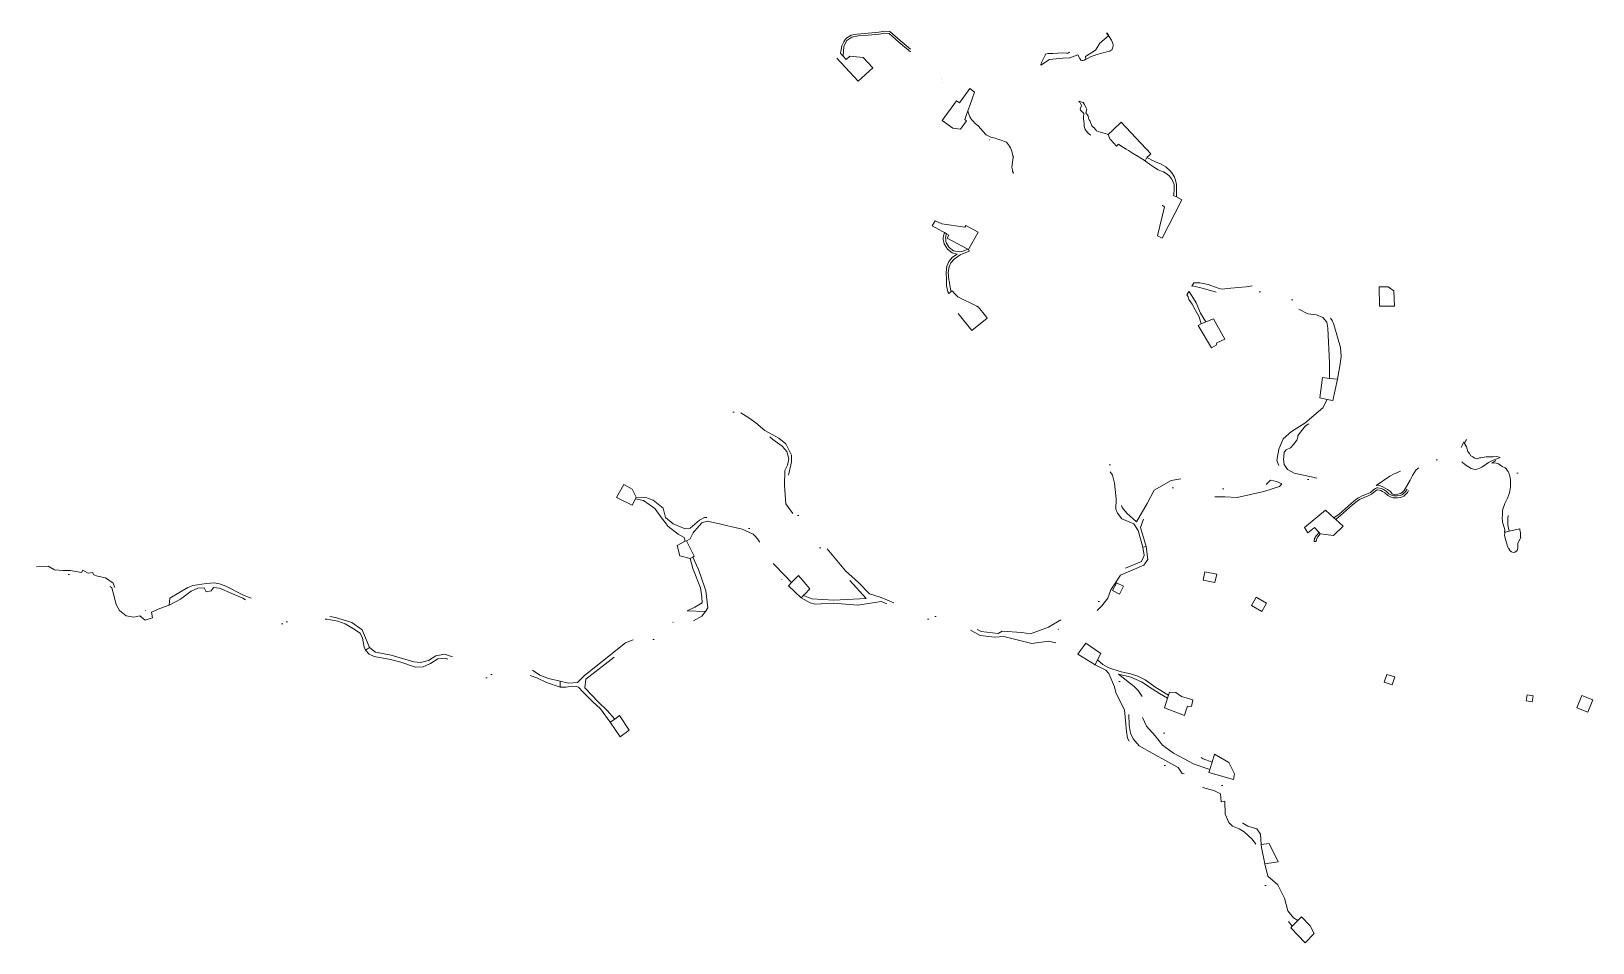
# Model space of a CAD drawing. Header units: metres. Extents: x 534757 to 556231, y 1832948 to 1850503.
# Drawn here: x 539834 to 545175, y 1843275 to 1846395 of the extents above; entities that cross this region are included whole.
import ezdxf

# ---------------------------------------------------------------- set-up
doc = ezdxf.new("R2010")
doc.units = ezdxf.units.M
doc.header["$MEASUREMENT"] = 0
doc.linetypes.add('DGN Style 4', pattern=[602.615279, 301.11944, -150.55972, 0.376399, -150.55972])
doc.layers.add('Level 30', color=7, linetype='Continuous', lineweight=0)

msp = doc.modelspace()

# ---------------------------------------------------------------- linework, layer by layer
at = {"layer": 'Level 30', "color": 5, "linetype": 'DGN Style 4', "lineweight": 13}
for p, q in [((543014.31, 1846157.61), (543024.11, 1846171.04)), ((543031.66, 1846106.21), (543037.48, 1846122.57)), ((543517.33, 1846041.47), (543524.7745, 1846024.4073)), ((543643.51, 1845951.11), (543649.647, 1845962.6269)), ((543741.32, 1845832.59), (543750.7, 1845827.81)), ((542915.7211, 1845728.7994), (542950.4467, 1845709.825)), ((543037.0969, 1845649.0394), (543039.6542, 1845647.6506)), ((542972.8068, 1845497.9544), (542980.84, 1845504.41)), ((543835.74, 1845393.54), (543851.66, 1845400.17)), ((544273.88, 1845206.98), (544301.68, 1845204.03)), ((544286.3, 1845130.89), (544301.68, 1845204.03)), ((544266.1, 1845134.9), (544286.3, 1845130.89)), ((541900.38, 1844794.46), (541903.35, 1844800.59)), ((544238.56, 1844680.03), (544242.7, 1844675.44)), ((544875.12, 1844680.67), (544888.72, 1844683.55)), ((542070.62, 1844649.69), (542074.82, 1844651.46)), ((543636.45, 1844629.02), (543646.95, 1844631.26)), ((542087.61, 1844590.13), (542097.45, 1844595.49)), ((542423.62, 1844496.96), (542434.5405, 1844508.1495)), ((540306.25, 1844430.46), (540308.21, 1844454.58)), ((542423.62, 1844496.96), (542466.96, 1844455.46)), ((542466.96, 1844455.46), (542475.52, 1844464.23)), ((542077.5, 1844411.04), (542139.78, 1844409.46)), ((540977.34, 1844276.55), (540990.8, 1844286.02)), ((543414.15, 1844262.97), (543419.5389, 1844270.5713)), ((543414.15, 1844262.97), (543472.51, 1844226.9)), ((543472.51, 1844226.9), (543481.02, 1844243.31)), ((541642.95, 1844150.26), (541643.48, 1844170.91)), ((543720.07, 1844112.1), (543723.63, 1844123.33)), ((541814.39, 1844030.15), (541830.1, 1844041.18)), ((543865.35, 1843868.79), (543872.98, 1843893.83)), ((544147.13, 1843332.1), (544166.25, 1843352.03))]:
    msp.add_line(p, q, dxfattribs=at)
at = {"layer": 'Level 30', "color": 5, "linetype": 'DGN Style 4', "lineweight": 13, "flags": 128}
for points in [[(542601.9305, 1846319.6036), (542602.65, 1846325.16), (542606.66, 1846344.56), (542612.88, 1846359.07), (542618.85, 1846367.83), (542623.43, 1846371.91), (542638.57, 1846381.1), (542658.46, 1846385.32), (542696.3814, 1846388.2461), (542733.0215, 1846391.9421), (542753.17, 1846395.13), (542770.79, 1846394.16), (542805.4609, 1846363.3793), (542826.6419, 1846345.8503), (542856.15, 1846321.43), (542893.27, 1846275.8), (542920.04, 1846256.96), (542921.25, 1846255.69), (542933.1842, 1846243.1817), (542941, 1846234.99), (543008.99, 1846188.6), (543011.57, 1846190.78), (543016.39, 1846185.99), (543021.5699, 1846175.959), (543024.11, 1846171.04)], [(542610.7596, 1846310.0051), (542613.37, 1846342.45), (542619.05, 1846355.69), (542624.15, 1846363.18), (542633.59, 1846370.45), (542641.01, 1846374.46), (542663.3, 1846379.19), (542696.95, 1846381.27), (542733.92, 1846385), (542753.53, 1846388.1), (542767.9674, 1846387.3001), (542767.97, 1846387.3), (542800.9, 1846358.06), (542851.15, 1846316.48), (542888.45, 1846270.63), (542915.45, 1846251.63), (542936.45, 1846229.63), (543003.44, 1846183.91), (543006.4, 1846179.67), (543012.76, 1846162.63), (543014.31, 1846157.61)], [(543441.1637, 1846299.3011), (543435.07, 1846296.5697), (543430.4632, 1846294.9723), (543426.9851, 1846295.0364), (543424.3477, 1846296.347), (543420.8345, 1846301.4929), (543413.8498, 1846314.2966), (543386.833, 1846303.9119), (543385.6465, 1846303.9489), (543362.0923, 1846302.4215), (543316.6869, 1846298.6148), (543287.1787, 1846279.0716), (543287.4702, 1846281.6157), (543290.8363, 1846290.7225), (543295.23, 1846299.9056), (543299.2344, 1846308.6977), (543301.4, 1846313.4589), (543302.8363, 1846317.1056), (543310.6762, 1846318.3977), (543327.8428, 1846319.3287), (543362.266, 1846320.5871), (543376.2364, 1846319.606), (543379.9457, 1846319.1331), (543379.5339, 1846320.363), (543382.8729, 1846321.8118), (543388.6098, 1846324.756), (543393.6556, 1846327.3333), (543397.6188, 1846329.3657), (543406.5439, 1846334.7277), (543409.4354, 1846336.805), (543413.6063, 1846339.7919), (543423.2233, 1846346.3729), (543429.4651, 1846350.0175), (543434.6504, 1846353.5462), (543442.21, 1846356.5824), (543447.4346, 1846358.6808), (543453.3796, 1846361.737), (543454.9121, 1846363.0856), (543457.7614, 1846363.3626), (543458.7061, 1846363.6747), (543461.4504, 1846364.3894), (543469.4943, 1846367.7046), (543476.5622, 1846371.4673), (543482.6628, 1846375.013), (543487.2539, 1846377.7773), (543492.1496, 1846380.5647), (543499.373, 1846384.3865), (543501.4385, 1846385.3687), (543509.7233, 1846388.0574), (543512.0381, 1846388.6946)], [(543441.1637, 1846299.3011), (543440.18, 1846308.37), (543473.63, 1846330.8), (543475.93, 1846333.33), (543488.68, 1846354.01), (543519.02, 1846378.74), (543512.0381, 1846388.6946)], [(543512.0381, 1846388.6946), (543512.0936, 1846388.7099), (543512.2562, 1846388.7288), (543512.8445, 1846388.7114), (543513.6896, 1846388.4627), (543514.7724, 1846387.5444), (543516.4753, 1846385.008), (543518.7169, 1846381.5705), (543521.3282, 1846377.1091), (543524.7825, 1846370.7877), (543528.2633, 1846364.154), (543531.8716, 1846357.0222), (543533.5224, 1846352.8775), (543534.3158, 1846348.8085), (543534.4055, 1846344.8091), (543533.8676, 1846340.8395), (543532.6577, 1846336.7393), (543531.4205, 1846334.0734), (543529.9642, 1846332.1252), (543528.6782, 1846330.8061), (543526.6857, 1846329.2182), (543524.6976, 1846327.9474), (543522.6885, 1846327.0388), (543513.3734, 1846324.7116), (543478.5919, 1846315.7727), (543456.8865, 1846306.902), (543444.7816, 1846300.9227), (543441.1637, 1846299.3011)], [(542610.7596, 1846310.0051), (542621.37, 1846298.47), (542634.09, 1846309.69), (542679.68, 1846305.59), (542712.08, 1846270.18), (542661.91, 1846224.28), (542562, 1846333.47), (542576.76, 1846346.97), (542579.24, 1846344.27), (542591.42, 1846331.03), (542601.9305, 1846319.6036)], [(542601.9305, 1846319.6036), (542601.93, 1846319.6), (542605.7449, 1846315.4568), (542610.7596, 1846310.0051)], [(543031.66, 1846106.21), (543027, 1846093.13), (543033.29, 1846088.58), (543012.51, 1846060.06), (542986.46, 1846063.32), (542950.06, 1846089.85), (542999.09, 1846156.82), (543008.66, 1846149.85), (543014.31, 1846157.61)], [(543024.11, 1846171.04), (543044.21, 1846198.62), (543060.37, 1846186.84), (543043.95, 1846140.73), (543037.48, 1846122.57)], [(543517.33, 1846041.47), (543514.85, 1846042.71), (543499.35, 1846047.8), (543483.62, 1846051.94), (543477.83, 1846054.36), (543473.91, 1846058.67), (543469.87, 1846063.89), (543467.51, 1846065.55), (543461.86, 1846071.83), (543458.98, 1846077.57), (543456.76, 1846082.97), (543454.53, 1846089.21), (543452.63, 1846092.36), (543449.94, 1846096.83), (543448.69, 1846105.1), (543447.62, 1846106.61), (543441.49, 1846115.27), (543444.47, 1846128.2), (543442.68, 1846132.39), (543434.8, 1846145.69), (543431.32, 1846150.58), (543417.47, 1846156.02), (543420.95, 1846152.07), (543425.81, 1846141.41), (543421.98, 1846128.76), (543423.24, 1846124.47), (543433.97, 1846113.95), (543432.58, 1846102.27), (543433.09, 1846093.88), (543433.8, 1846088.57), (543434.19, 1846085.64), (543434.93, 1846079.14), (543435.02, 1846077.31), (543435.4, 1846069.46), (543438.57, 1846058.84), (543448.12, 1846047.68), (543451.2, 1846043.64), (543460.73, 1846037.87), (543469.06, 1846034.58), (543478.54, 1846032.41), (543494.69, 1846029.89), (543510.88, 1846027.47), (543524.7745, 1846024.4073)], [(543037.48, 1846122.57), (543039.32, 1846114.09), (543044.75, 1846101.83), (543050.31, 1846092.53), (543052.9, 1846089.35), (543063.83, 1846078.66), (543067.32, 1846075.82), (543073.67, 1846070.58), (543088.39, 1846053.17), (543100.58, 1846040.71), (543116.18, 1846032.68), (543124.82, 1846030.27), (543130.55, 1846028.67), (543142.72, 1846024.94), (543151.52, 1846022.46), (543151.54, 1846022.45), (543162.98, 1846018.11), (543169.37, 1846015.68), (543180.41, 1846001.8), (543183.01, 1845996.12), (543188.04, 1845985.13), (543191.87, 1845968.75), (543193.64, 1845965.53), (543192.2, 1845963.64), (543188.15, 1845930.37), (543193.04, 1845911.26), (543193.63, 1845910.27), (543193.06, 1845909.71), (543192.62, 1845910.3), (543185.75, 1845925.5), (543183.6, 1845943.17), (543178.21, 1845949.01), (543181.7, 1845961.1), (543181.1, 1845967.33), (543178.14, 1845981), (543171.71, 1845994.86), (543167.97, 1845999.21), (543165.87, 1846001.64), (543162.66, 1846005.04), (543161.99, 1846005.71), (543159.32, 1846007.12), (543155.8, 1846008.56), (543149.3, 1846011.24), (543143.79, 1846013.21), (543137.99, 1846015.15), (543133.79, 1846016.54), (543130.41, 1846017.65), (543129.56, 1846017.93), (543118.6, 1846021.54), (543114.33, 1846022.94), (543112.87, 1846023.41), (543112.61, 1846023.53), (543104.94, 1846027.87), (543098.86, 1846031.31), (543096.69, 1846032.54), (543095.78, 1846033.05), (543089.94, 1846038.4), (543085.6, 1846042.37), (543083.6, 1846044.2), (543081.34, 1846046.23), (543076.37, 1846050.24), (543063.97, 1846060.23), (543058.81, 1846065.67), (543054.83, 1846070.49), (543053.17, 1846073), (543049.85, 1846078.03), (543047.35, 1846081.8), (543046.42, 1846083.2), (543045.61, 1846084.42), (543044.67, 1846085.21), (543041.98, 1846087.45), (543037.53, 1846094.69), (543035.71, 1846097.68), (543033.57, 1846102.2), (543031.66, 1846106.21)], [(543517.33, 1846041.47), (543534.01, 1846057.11), (543562.33, 1846083.68), (543663.59, 1845975.74), (543658.88, 1845971.32), (543649.67, 1845962.67), (543649.647, 1845962.6269)], [(543524.7745, 1846024.4073), (543524.83, 1846024.28), (543545.58, 1846002.16), (543552.67, 1846008.65), (543564.16, 1846001.07), (543578.99, 1845991.83), (543587.17, 1845986.63), (543600.46, 1845978.18), (543620.21, 1845966.53), (543643.51, 1845951.11)], [(543741.32, 1845832.59), (543741.74, 1845836.4), (543743.5, 1845854.66), (543742.88, 1845869.16), (543739.06, 1845881.81), (543733.82, 1845890.43), (543727.29, 1845898.73), (543719.62, 1845905.68), (543706.47, 1845913.38), (543705.64, 1845913.78), (543688.78, 1845921.16), (543676.1, 1845928.77), (543659.22, 1845939.97), (543651.28, 1845945.43), (543643.51, 1845951.11)], [(543649.647, 1845962.6269), (543658.55, 1845958.17), (543666.86, 1845954.23), (543685.28, 1845945.91), (543698.73, 1845939.75), (543714.63, 1845930.57), (543715.39, 1845930.03), (543729.72, 1845916.77), (543737.76, 1845906.99), (543743.81, 1845895.91), (543747.98, 1845885.04), (543750.87, 1845870.34), (543751.63, 1845854.05), (543750.71, 1845835.73), (543750.7, 1845827.81)], [(543750.7, 1845827.81), (543769.64, 1845818.15), (543702.38, 1845686.3), (543685.94, 1845694.76), (543710.6, 1845794.36), (543702.84, 1845798.36), (543724.65, 1845841.1), (543741.32, 1845832.59)], [(542915.7211, 1845728.7994), (542915.7176, 1845728.7929), (542950.4467, 1845709.825)], [(542915.7211, 1845728.7994), (542915.72, 1845728.8), (542925.32, 1845746.36), (542948.02, 1845736.36), (543026.8, 1845724.09), (543030.33, 1845729.98), (543072.45, 1845706.96), (543039.95, 1845647.49), (543039.6542, 1845647.6506)], [(542957.4494, 1845705.9982), (542957.45, 1845706), (542950.4467, 1845709.825)], [(542972.8068, 1845497.9544), (542968.89, 1845503.39), (542964.81, 1845524.02), (542964.78, 1845534.62), (542964.75, 1845544.19), (542963.21, 1845569.01), (542965.72, 1845591.02), (542972.29, 1845607.29), (542984.9, 1845622.17), (543000.41, 1845632.61), (542984.06, 1845637.02), (542967.5676, 1845649.5129), (542957, 1845667.31), (542954.9976, 1845673.2129), (542954.13, 1845677.81), (542953.63, 1845682.79), (542953.59, 1845687.82), (542954.31, 1845694.68), (542955.94, 1845701.54), (542957.4494, 1845705.9982)], [(542957.4494, 1845705.9982), (542963.352, 1845702.772), (542964.6705, 1845702.0514)], [(542964.6705, 1845702.0514), (542963.61, 1845699.21), (542962.21, 1845693.34), (542961.6, 1845687.43), (542961.63, 1845683.21), (542962.05, 1845678.96), (542962.76, 1845675.26), (542964.56, 1845669.94), (542973.34, 1845655.08), (542988.65, 1845643.7), (543007.26, 1845639.5), (543021.22, 1845642.28), (543037.0969, 1845649.0394)], [(542964.6705, 1845702.0514), (542972.76, 1845697.63), (542967.01, 1845687.1), (543037.0969, 1845649.0394)], [(543039.6542, 1845647.6506), (543042.28, 1845642.55), (543011.62, 1845629.49), (542990.64, 1845615.45), (542979.36, 1845602.85), (542973.14, 1845588.83), (542970.63, 1845569.48), (542972.38, 1845544.67), (542974.32, 1845535.12), (542976.42, 1845524.74), (542979.32, 1845507.62), (542980.84, 1845504.41)], [(544273.88, 1845206.98), (544274.89, 1845260.09), (544268.66, 1845378.6), (544264.71, 1845399.56), (544251.24, 1845415.02), (544229.54, 1845424.78), (544200.38, 1845428.04), (544168.14, 1845444.51), (544157.43, 1845455.6), (544126.6, 1845471.09), (544117.03, 1845480.06), (544099.45, 1845491.9), (544086.1, 1845497.15), (544056.29, 1845500.16), (544012.63, 1845507.17), (543973.84, 1845506.34), (543912, 1845499.01), (543887.67, 1845501.32), (543843.26, 1845514.62), (543805.68, 1845523.18), (543803.92, 1845523.11), (543809.9, 1845533.52), (543830.49, 1845533.55), (543859.16, 1845528.43), (543889.61, 1845516.36), (543905.58, 1845512.85), (543936.74, 1845515.17), (543989.41, 1845520.55), (544030.9, 1845527.05), (544082.89, 1845510.99), (544103.99, 1845507.33), (544112.31, 1845503.61), (544118.56, 1845498.91), (544129.31, 1845487.79), (544157.07, 1845467.36), (544173.54, 1845462.47), (544189.2, 1845458.72), (544201.7, 1845460.12), (544206.34, 1845451.4), (544217.56, 1845442.18), (544235.7, 1845434.82), (544251.95, 1845430.12), (544274.1, 1845417.34), (544283.47, 1845404.8), (544289.56, 1845391.79), (544312.33, 1845313.02), (544314.31, 1845282.84), (544312.38, 1845263.68), (544301.68, 1845204.03)], [(544496.4, 1845453.64), (544494.67, 1845506.61), (544474.71, 1845520.28), (544443.76, 1845520.28), (544445.85, 1845454.22), (544496.4, 1845453.64)], [(542980.84, 1845504.41), (542983.3, 1845506.39), (542986.97, 1845502.66), (542989.7, 1845499.88), (543003.55, 1845485.78), (543068, 1845454.07), (543073.83, 1845451.2), (543098.26, 1845420.81), (543104.07, 1845413.57), (543051.0599, 1845370.9802), (542999.07, 1845435.67), (543008.43, 1845443.19), (542967.87, 1845493.66), (542967.71, 1845493.86), (542969.03, 1845494.92), (542972.32, 1845497.56), (542972.8068, 1845497.9544)], [(543835.74, 1845393.54), (543828.4, 1845417.44), (543814.8, 1845441.75), (543805.19, 1845461.12), (543793.43, 1845476.81), (543790.52, 1845486.56), (543786.63, 1845492.96), (543793.3, 1845504.58), (543797.97, 1845498.55), (543818.03, 1845465.61), (543833.28, 1845430.5), (543851.66, 1845400.17)], [(543851.66, 1845400.17), (543877.23, 1845410.83), (543915.86, 1845341.47), (543889.3, 1845328.84), (543886.74, 1845320.37), (543870.29, 1845311.32), (543825.58, 1845387.55), (543835.74, 1845393.54)], [(544266.1, 1845134.9), (544241.24, 1845139.83), (544250.25, 1845209.49), (544273.88, 1845206.98)], [(542475.52, 1844464.23), (542504.21, 1844451.93), (542579.68, 1844447.67), (542690.22, 1844453.63), (542610.8, 1844541.37), (542521.59, 1844638.92), (542475.68, 1844690), (542443.28, 1844737.55), (542415.01, 1844777.57), (542410.63, 1844840.62), (542411.47, 1844891.72), (542420.9, 1844909.93), (542425.18, 1844932.02), (542418.87, 1844956.61), (542403.01, 1844974.99), (542370.85, 1844997.85), (542340.22, 1845023.68), (542305.81, 1845045.53), (542255.94, 1845077.19), (542219.57, 1845102.02), (542182.96, 1845126.89), (542202.1, 1845123.89), (542256.17, 1845091.99), (542288.69, 1845072.37), (542312.24, 1845054.8), (542343.21, 1845028.6), (542390.91, 1845002.48), (542414.78, 1844982.62), (542434.11, 1844944.42), (542434.39, 1844921.89), (542418.4, 1844848.53), (542423.14, 1844786.64), (542437.87, 1844754.82), (542460.36, 1844733.86), (542494.25, 1844690), (542556.27, 1844623.96), (542618.77, 1844547.96), (542663.83, 1844508.01), (542700.69, 1844469.16), (542741.52, 1844457.56), (542800.74, 1844432.1), (542882.4, 1844399.98), (543007.72, 1844376.86), (543066.09, 1844348.96), (543083.6, 1844340.59), (543141.14, 1844333.97), (543154.34, 1844341.45), (543221.8, 1844337.72), (543251.87, 1844333.24), (543313.34, 1844355.25), (543383.59, 1844398.56), (543449, 1844409.94), (543478.02, 1844431.31), (543504.61, 1844473.67), (543524.28, 1844520.94), (543561.45, 1844551.85), (543631.25, 1844580.31), (543639.97, 1844600.78), (543636.45, 1844629.02)], [(544266.1, 1845134.9), (544251.56, 1845106.72), (544189.6, 1845053.79), (544144.44, 1845025.71), (544115.57, 1845000.53), (544100.6, 1844964.35), (544094.67, 1844926.12), (544105.11, 1844898.06), (544097.55, 1844890.62), (544108.48, 1844872.11), (544121.26, 1844856.01), (544137.61, 1844871.26), (544202.27, 1844860.21), (544248.44, 1844847.96), (544277.83, 1844833.94), (544283.73, 1844844.82), (544246.69, 1844860.24), (544217.3, 1844868.73), (544153.7, 1844882.26), (544130.68, 1844895.08), (544119.77, 1844912.47), (544117.08, 1844929.01), (544117.85, 1844940.08), (544119.09, 1844954.17), (544126.17, 1844962.17), (544140.76, 1844969.17), (544150.82, 1844980.29), (544162.61, 1844995.22), (544166.52, 1845005.33), (544165.77, 1845011.12), (544192.81, 1845044.61), (544264.87, 1845088.94), (544284.02, 1845120.95), (544286.3, 1845130.89)], [(544266.1, 1845134.9), (544278.07, 1845132.52), (544286.3, 1845130.89)], [(544290.643, 1844729.007), (544292.96, 1844731.75), (544307.88, 1844742.8), (544348.76, 1844779.29), (544364.78, 1844792.56), (544373.07, 1844798.64), (544386.33, 1844804.72), (544401.25, 1844810.25), (544414.5, 1844816.33), (544426.34, 1844826.13), (544431.71, 1844830.36), (544436.7, 1844832.28), (544439.76, 1844832.28), (544445.14, 1844831.51), (544452.42, 1844829.97), (544459.33, 1844826.13), (544467.77, 1844820.38), (544477.74, 1844812.31), (544488.49, 1844806.56), (544493.86, 1844804.64), (544506.13, 1844804.64), (544516.87, 1844806.17), (544524.55, 1844809.24), (544529.09, 1844814.4), (544530.3, 1844815.77), (544535.29, 1844821.14), (544539.51, 1844827.67), (544544.11, 1844838.8), (544559.07, 1844866.06), (544567.13, 1844882.57), (544575.19, 1844892.16), (544579.02, 1844896.39), (544587.46, 1844897.92), (544597.44, 1844900.99), (544603.96, 1844904.45), (544623.07, 1844918.77), (544635.08, 1844926.79), (544647.89, 1844929.99), (544664.71, 1844934), (544672.72, 1844939.61), (544686.33, 1844953.23), (544702.35, 1844962.05), (544720.77, 1844975.67), (544728.78, 1844984.49), (544734.38, 1844996.51), (544736.79, 1845002.92), (544744.79, 1845008.53), (544748.52, 1845002.6), (544742.58, 1844998.43), (544740.84, 1844993.8), (544736.511, 1844984.502), (544736.51, 1844984.5)], [(544736.51, 1844984.5), (544742.72, 1844972.74), (544747.55, 1844956.4), (544749.95, 1844953.54), (544751.83, 1844950.8), (544753.38, 1844949.4), (544757.88, 1844942.41), (544760.42, 1844940.96), (544764.96, 1844938.56), (544769.43, 1844935.03), (544771.94, 1844934.17), (544774.87, 1844932.25), (544778.93, 1844931.33), (544787.37, 1844934.74), (544790.69, 1844934.83), (544792.18, 1844935.26), (544796.22, 1844935.69), (544810.23, 1844937.91), (544824.12, 1844937.97), (544830.33, 1844938.17), (544831.6, 1844938.28), (544834.54, 1844938.2), (544846.58, 1844939.36), (544854.22, 1844937.56), (544857.82, 1844936.6), (544842.98, 1844930.62), (544837.42, 1844928.54), (544825.47, 1844922.17), (544818.48, 1844918.8), (544809.64, 1844913.21), (544795.34, 1844903.34), (544790.61, 1844900.34), (544777.79, 1844896.28), (544770.99, 1844895.49), (544758.35, 1844898.87), (544740.4, 1844910.24), (544729.14, 1844918.58), (544717.05, 1844929.84), (544713.76, 1844935.01), (544712.21, 1844937.3), (544711.9, 1844938.81), (544716.23, 1844948.92), (544720.18, 1844959.54), (544724.79, 1844969.93), (544724.792, 1844969.934)], [(544724.792, 1844969.934), (544727.83, 1844976.78), (544733.94, 1844989.37), (544736.51, 1844984.5)], [(543636.45, 1844629.02), (543619.48, 1844686.58), (543604.73, 1844709.41), (543563.65, 1844726.76), (543549.71, 1844745.72), (543543.88, 1844759.88), (543544.51, 1844794.2), (543539.19, 1844848.19), (543532.44, 1844876.09), (543517.19, 1844896.14), (543490.11, 1844913.78), (543467.03, 1844935.76), (543473.21, 1844946.54), (543499.37, 1844925.66), (543508.01, 1844916.8), (543523.49, 1844910.67), (543537.98, 1844899.96), (543548.42, 1844885.01), (543552.56, 1844869.63), (543556.64, 1844793), (543564.84, 1844765.31), (543581.5, 1844745.89), (543614.43, 1844716.49), (543650.97, 1844779.18), (543674.15, 1844824.46), (543733.29, 1844857.8), (543767.54, 1844863.43), (543875.07, 1844830.14), (543957.23, 1844826.29), (544046.5, 1844833.22), (544072.98, 1844858.47), (544093.36, 1844854.29), (544111.75, 1844845.59), (544102.91, 1844836.82), (544050.14, 1844819.32), (543958.77, 1844799.71), (543916.89, 1844801.32), (543866.57, 1844801.74), (543814.35, 1844818.12), (543788.06, 1844829.73), (543752, 1844838.65), (543707.54, 1844817.51), (543678.27, 1844787.46), (543640.2, 1844731.17), (543628.05, 1844696.74), (543646.95, 1844631.26)], [(544295.783, 1844724.247), (544295.784, 1844724.248), (544297.78, 1844726.61), (544312.3, 1844737.36), (544353.32, 1844773.98), (544369.09, 1844787.04), (544376.64, 1844792.57), (544389.01, 1844798.25), (544403.93, 1844803.78), (544418.26, 1844810.35), (544430.74, 1844820.68), (544435.21, 1844824.21), (544438, 1844825.28), (544439.26, 1844825.28), (544443.92, 1844824.61), (544449.94, 1844823.34), (544455.65, 1844820.17), (544463.59, 1844814.76), (544473.85, 1844806.45), (544485.65, 1844800.14), (544492.65, 1844797.64), (544506.63, 1844797.64), (544518.69, 1844799.36), (544528.7, 1844803.36), (544532.74, 1844807.96), (544535.49, 1844811.07), (544540.84, 1844816.82), (544545.74, 1844824.41), (544550.43, 1844835.77), (544565.29, 1844862.84), (544573.04, 1844878.73), (544580.47, 1844887.56), (544582.61, 1844889.93), (544589.12, 1844891.11), (544600.13, 1844894.49), (544607.72, 1844898.52), (544627.12, 1844913.05), (544637.96, 1844920.29), (544649.55, 1844923.19), (544667.63, 1844927.5), (544677.24, 1844934.23), (544690.58, 1844947.58), (544706.14, 1844956.14), (544724.792, 1844969.934)], [(544875.12, 1844680.67), (544873.01, 1844680.22), (544874.44, 1844688.31), (544867.73, 1844708.43), (544866.44, 1844715.38), (544866.23, 1844717.29), (544864.92, 1844730.99), (544865.78, 1844738), (544865.59, 1844745.4), (544865.91, 1844753.36), (544867.06, 1844759.83), (544873.74, 1844779.03), (544883.39, 1844796.95), (544889.75, 1844815.56), (544892.92, 1844835.26), (544893.01, 1844836.72), (544893.73, 1844840.69), (544893.5, 1844851.94), (544893.47, 1844856.92), (544891.97, 1844867.66), (544890.6, 1844872.41), (544887.18, 1844883.18), (544885.44, 1844887.99), (544883.67, 1844890.4), (544878.91, 1844897.36), (544875.28, 1844900.7), (544864.63, 1844905.54), (544859.74, 1844908.45), (544852.67, 1844914.66), (544849.85, 1844915.46), (544844.41, 1844916.83), (544835.34, 1844917.46), (544833.14, 1844917.55), (544832.06, 1844917.46), (544829.25, 1844917.22), (544839.89, 1844924.04), (544846.29, 1844926.97), (544860.87, 1844933.54), (544899.41, 1844948.21), (544913.26, 1844951.69), (544916.51, 1844950.75), (544917.7, 1844949.3), (544920.02, 1844946.5), (544921.55, 1844943.88), (544921.71, 1844934.09), (544922.18, 1844923.24), (544925.67, 1844914.1), (544926.12, 1844910.11), (544926.12, 1844909.18), (544924.77, 1844907.04), (544919.98, 1844900.58), (544918.94, 1844898.12), (544917.54, 1844881.08), (544918.11, 1844871.42), (544919.51, 1844859.27), (544920.48, 1844847.84), (544918.69, 1844832.35), (544914.57, 1844815.84), (544906.02, 1844796.31), (544890.38, 1844759.82), (544886.04, 1844746.07), (544883.88, 1844727.48), (544884.05, 1844716.98), (544884.74, 1844706.17), (544886.41, 1844694.44), (544888.72, 1844683.55)], [(544579.38, 1844900.34), (544576.03, 1844898.49), (544569.37, 1844892.46), (544558.64, 1844874.73), (544550.26, 1844859.14), (544529.88, 1844823.12), (544526.26, 1844819.4), (544522.91, 1844815.94), (544516.88, 1844812.59), (544507.96, 1844810.2), (544495.73, 1844808.34), (544492.66, 1844809.3), (544488.7, 1844811.91), (544485.75, 1844816.57), (544482.41, 1844820.12), (544473.08, 1844826.32), (544457.2, 1844835.7), (544443.4, 1844841.81), (544433.52, 1844840.7), (544480.38, 1844872.31), (544493.48, 1844878.98), (544498.75, 1844881.66), (544519.74, 1844890.09), (544579.38, 1844900.34)], [(541900.38, 1844794.46), (541889.89, 1844772.8), (541836.27, 1844799.75), (541860.82, 1844843.8), (541889.32, 1844827.68), (541903.35, 1844800.59)], [(541900.38, 1844794.46), (541928.51, 1844788.85), (541966.77, 1844761.15), (541993.73, 1844725.11), (541994.72, 1844723.78), (542003.27, 1844712.47), (542011.78, 1844701.2), (542047.26, 1844673.46), (542066.94, 1844662.61), (542070.62, 1844649.69)], [(541903.35, 1844800.59), (541936.42, 1844799.29), (541961.36, 1844790.43), (541995.14, 1844762.45), (542003.01, 1844730.76), (542029.18, 1844708.97), (542070.32, 1844692.49), (542088.37, 1844694.81), (542119.64, 1844721.61), (542137.15, 1844731.03), (542164.18, 1844731.01), (542268.78, 1844703.15), (542310.37, 1844683.3), (542334.7, 1844659.06), (542352.67, 1844618.07), (542361.3, 1844598.37), (542372.6, 1844572.6), (542411.47, 1844532.6), (542434.5405, 1844508.1495)], [(542074.82, 1844651.46), (542088.2, 1844658.25), (542098.35, 1844677.81), (542100.02, 1844681.83), (542103.26, 1844685.31), (542128.2, 1844712.05), (542145.66, 1844717.88), (542177.84, 1844711.97), (542265.46, 1844691.26), (542303.25, 1844674.04), (542310.86, 1844665.68), (542321.86, 1844653.59), (542324.71, 1844647.39), (542344.95, 1844603.39), (542378.52, 1844539.61), (542410.75, 1844509.29), (542423.62, 1844496.96)], [(544238.56, 1844680.03), (544223.4, 1844696.88), (544200.45, 1844678.11), (544189.15, 1844696.46), (544261.14, 1844756.32), (544290.64, 1844729.01), (544290.643, 1844729.007)], [(544295.783, 1844724.247), (544321.26, 1844700.66), (544288.27, 1844669.24), (544243.73, 1844675.3), (544242.7, 1844675.44)], [(544290.643, 1844729.007), (544295.78, 1844724.25), (544295.783, 1844724.247)], [(544238.56, 1844680.03), (544228.32, 1844668.17), (544223.35, 1844659.33), (544222.25, 1844648.82), (544229.25, 1844648.45), (544230.16, 1844657.16), (544234.08, 1844664.13), (544242.696, 1844675.436), (544242.7, 1844675.44)], [(544888.72, 1844683.55), (544924.72, 1844692.03), (544925.56, 1844688.74), (544926.52, 1844683.83), (544927.15, 1844678.84), (544927.45, 1844673.78), (544927.48, 1844668.65), (544927.35, 1844663.48), (544928.72, 1844662.24), (544925.86, 1844658.35), (544921.35, 1844649.42), (544919.4, 1844644.79), (544918.26, 1844642.19), (544918.3, 1844641.16), (544918.34, 1844638.01), (544918.37, 1844636.16), (544918.26, 1844631.16), (544918.27, 1844627.14), (544918.24, 1844626.01), (544916.87, 1844620.47), (544913.6, 1844615.73), (544908.74, 1844612.48), (544907.03, 1844612.17), (544902.94, 1844611.4), (544897.32, 1844613.07), (544892.7, 1844616.47), (544889.95, 1844620.04), (544889.38, 1844620.96), (544887.16, 1844624.97), (544886.75, 1844625.23), (544884.11, 1844629.49), (544882.52, 1844634.54), (544881.76, 1844636.76), (544876.16, 1844655.99), (544873.24, 1844670.25), (544874.44, 1844676.82), (544875.12, 1844680.67)], [(542070.62, 1844649.69), (542043.11, 1844634.75), (542052.53, 1844600), (542087.61, 1844590.13)], [(542074.82, 1844651.46), (542101.98, 1844597.96), (542097.45, 1844595.49)], [(543646.95, 1844631.26), (543652.66, 1844587.32), (543639.57, 1844568), (543559.52, 1844533.82), (543526.5, 1844483.4), (543516.03, 1844454.66), (543496.02, 1844429.03), (543460.22, 1844390.82), (543354.06, 1844353.36), (543337.33, 1844340.75), (543348.7, 1844318.86), (543400.07, 1844292.28), (543419.5389, 1844270.5713)], [(540306.25, 1844430.46), (540274.03, 1844419.64), (540245.05, 1844407.08), (540248.48, 1844387.35), (540223.73, 1844380.01), (540205.84, 1844394.37), (540185.34, 1844389.73), (540158.74, 1844393.79), (540136.52, 1844412.62), (540124.32, 1844432.9), (540114.38, 1844472.6), (540110.12, 1844489.77), (540086.56, 1844509.14), (540061.68, 1844514.64), (540037.69, 1844525.4), (540005.98, 1844528.84), (539961.51, 1844535.98), (539927.69, 1844536.65), (539887.64, 1844550.18), (539861.5, 1844549.71), (539834.24, 1844560.23), (539892.04, 1844564.06), (539913.33, 1844551.17), (539942.2, 1844548.94), (539968.32, 1844548.91), (539986.54, 1844546.14), (540006.63, 1844542.68), (540010.45, 1844550.45), (540028.69, 1844540.43), (540043.56, 1844542.95), (540047.98, 1844535.01), (540061.35, 1844530.6), (540087.85, 1844524.14), (540114.44, 1844505.79), (540133.34, 1844456.49), (540140.7, 1844448.96), (540154.14, 1844426.1), (540172.06, 1844412.22), (540206.01, 1844407.29), (540228.86, 1844414), (540243.62, 1844430.43), (540273.52, 1844443.84), (540308.21, 1844454.58)], [(542077.5, 1844411.04), (542103.82, 1844424.45), (542128.49, 1844438.25), (542128.01, 1844459.7), (542123.4, 1844489.63), (542097.13, 1844556.68), (542087.61, 1844590.13)], [(542097.45, 1844595.49), (542116.69, 1844552.98), (542138.02, 1844489.73), (542141.39, 1844479.73), (542148.73, 1844421.86), (542139.78, 1844409.46)], [(540308.21, 1844454.58), (540370.2, 1844490.93), (540386.8, 1844498.03), (540433.98, 1844505.33), (540461.04, 1844507.65), (540478.18, 1844504.25), (540499.99, 1844496.18), (540562.27, 1844464.3), (540618.53, 1844442.81), (540642.92, 1844428.48), (540665.39, 1844400.92), (540678.62, 1844386.87), (540700.35, 1844374.63), (540728.92, 1844373.48), (540766.16, 1844384.58), (540786.56, 1844383.27), (540805.22, 1844391.65), (540832.88, 1844395.58), (540875.26, 1844388.44), (540930.29, 1844372.03), (540966.32, 1844346.19), (540990.8, 1844286.02)], [(542434.5405, 1844508.1495), (542458.12, 1844532.31), (542497.23, 1844486.48), (542480, 1844468.82), (542475.75, 1844464.47), (542475.52, 1844464.23)], [(543569.9074, 1844495.3595), (543546.1236, 1844507.3833), (543544.22, 1844503.56), (543531.9626, 1844480.5905), (543556.2369, 1844468.3187), (543569.9074, 1844495.3595)], [(543888.4765, 1844537.24), (543882.5765, 1844508.14), (543842.2865, 1844516.3), (543848.1965, 1844545.41), (543888.4765, 1844537.24)], [(540306.25, 1844430.46), (540344.55, 1844451.46), (540381.31, 1844478.64), (540403.92, 1844489.29), (540425.2, 1844489.7), (540432.4, 1844476.46), (540449.88, 1844479.74), (540457.22, 1844490.83), (540478.05, 1844489.28), (540520.86, 1844470.29), (540557.68, 1844454.71), (540630.74, 1844410.44), (540679.49, 1844371.41), (540701.93, 1844363.14), (540728.61, 1844360.7), (540757.8, 1844360.43), (540790.75, 1844373.1), (540810.59, 1844380.32), (540830.77, 1844382.97), (540845.59, 1844382.47), (540882.87, 1844375.52), (540907.94, 1844366.68), (540936.63, 1844349.34), (540958.7, 1844335.23), (540967.24, 1844317.8), (540972.51, 1844287.08), (540977.34, 1844276.55)], [(542466.96, 1844455.46), (542498.26, 1844438.89), (542514.96, 1844434.74), (542577.43, 1844437.77), (542661.32, 1844431.25), (542741.1, 1844443.03), (542890.43, 1844384.71), (543006.48, 1844365.57), (543061.02, 1844336.74), (543079.21, 1844327.12), (543128.68, 1844321.65), (543160.63, 1844323), (543256.83, 1844299.63), (543313.83, 1844307.15), (543357.05, 1844297.54), (543414.15, 1844262.97)], [(544059.4228, 1844438.1721), (544053.4838, 1844427.6425), (544043.0144, 1844409.0804), (544007.0418, 1844429.3698), (544016.3311, 1844445.8397), (544023.4501, 1844458.4615), (544059.4228, 1844438.1721)], [(541643.48, 1844170.91), (541672, 1844163.94), (541702.31, 1844165.82), (541725.86, 1844190.35), (541776.79, 1844229.67), (541866.47, 1844301.59), (541936, 1844328.11), (541988.77, 1844343.54), (542028.03, 1844371.11), (542069.38, 1844403.22), (542077.5, 1844411.04)], [(541830.1, 1844041.18), (541803.48, 1844070.7), (541773.18, 1844099.64), (541727.76, 1844147.97), (541730.42, 1844178.03), (541874.17, 1844288.34), (541948.7, 1844308.12), (542051.35, 1844348.73), (542128, 1844393.13), (542139.78, 1844409.46)], [(540990.8, 1844286.02), (541011.79, 1844270.28), (541065.72, 1844259.46), (541143.19, 1844236.94), (541165.97, 1844234.16), (541192.75, 1844241.85), (541217.47, 1844257.64), (541247.97, 1844262.63), (541284.17, 1844251.68), (541325.22, 1844233.31), (541360.1, 1844204.74), (541384.28, 1844193.75), (541406.85, 1844192.72), (541470.63, 1844210.25), (541504.53, 1844225.79), (541525.39, 1844223.9), (541573.29, 1844191.62), (541603.31, 1844179.74), (541643.48, 1844170.91)], [(543481.02, 1844243.31), (543492.73, 1844265.93), (543440.87, 1844300.66), (543419.5389, 1844270.5713)], [(540977.34, 1844276.55), (540990.38, 1844263.57), (541006.91, 1844255.51), (541062.96, 1844244.71), (541098.69, 1844235.79), (541148.87, 1844218.64), (541174.13, 1844219.2), (541199.87, 1844231.5), (541225.25, 1844246.98), (541250.23, 1844249.13), (541305.19, 1844229), (541323.48, 1844219.58), (541343.37, 1844202.87), (541361.02, 1844189.02), (541381.76, 1844182.04), (541407.66, 1844182.37), (541454.72, 1844192.38), (541497.25, 1844198.67), (541527.76, 1844194.76), (541562.88, 1844182.03), (541595.94, 1844166.01), (541642.95, 1844150.26)], [(543481.02, 1844243.31), (543499.19, 1844228.13), (543519.42, 1844216.67), (543561.9, 1844203.12), (543594.28, 1844195.67), (543618.9, 1844187.35), (543643.35, 1844175.42), (543680.76, 1844148.93), (543723.63, 1844123.33)], [(543472.51, 1844226.9), (543508.9, 1844208.58), (543520.12, 1844196.89), (543538.53, 1844150.91), (543543.72, 1844131.94), (543561.34, 1844093.79), (543573.39, 1844072.74), (543576.4, 1844034.84), (543579.76, 1843998.49), (543583.92, 1843975.9), (543596.51, 1843950.78), (543659.33, 1843911.54), (543694.15, 1843890.88), (543746.07, 1843862.42), (543761.3, 1843844.44), (543847.86, 1843804.45), (543878.19, 1843796.08), (543901.73, 1843784.92), (543904.29, 1843757.97), (543916.74, 1843759.83), (543917.67, 1843715.9), (543929.93, 1843687.5), (543942.27, 1843674.88), (543964.87, 1843665.5), (543982.09, 1843655.54), (544010.38, 1843630.12), (544023.94, 1843610.92), (544019.71, 1843598.41), (544028.57, 1843539.5), (544037.04, 1843495.44), (544051.63, 1843474.5), (544081.36, 1843451.77), (544094.99, 1843438.51), (544103.31, 1843422.5), (544124.07, 1843359.37), (544147.13, 1843332.1)], [(543865.35, 1843868.79), (543811.19, 1843886.44), (543740.53, 1843924.68), (543703.4, 1843952.02), (543678.45, 1843983.77), (543648.38, 1844017.09), (543631.74, 1844051.94), (543616.43, 1844105.66), (543600.45, 1844131.64), (543543.41, 1844181.1), (543557.75, 1844136.95), (543581.82, 1844089.91), (543587.48, 1844069.02), (543588.77, 1844020.2), (543594.18, 1843993.11), (543602.79, 1843972.97), (543623.29, 1843949.48), (543668.26, 1843923.89), (543721.77, 1843895.07), (543757.1, 1843874.94), (543770.69, 1843854.81), (543784.14, 1843851.35), (543817.58, 1843857.92), (543853.4, 1843833.8), (543874.85, 1843839.45), (543895.11, 1843832.38), (543913.23, 1843802.92), (543930.1, 1843770.05), (543961, 1843745.45), (543978.5, 1843685.17), (543994.75, 1843674.58), (544025.95, 1843665.41), (544038.33, 1843647.32), (544040.58, 1843611.95)], [(543720.07, 1844112.1), (543693.43, 1844127.92), (543667.89, 1844144.39), (543631.5, 1844168.25), (543594.48, 1844184.19), (543552.3, 1844194.62), (543606.06, 1844152.67), (543619.99, 1844138.28), (543636.64, 1844112.97), (543650.63, 1844076.43), (543654.56, 1844057.35), (543661, 1844043.84), (543669.59, 1844033.64), (543697.12, 1844001.81), (543749.57, 1843961.14), (543793.1, 1843932.44), (543842.62, 1843905.35), (543872.98, 1843893.83)], [(544497.4001, 1844185.0577), (544488.3884, 1844158.2309), (544461.5616, 1844167.2425), (544470.5733, 1844194.0694), (544497.4001, 1844185.0577)], [(541642.95, 1844150.26), (541662.41, 1844150.66), (541684.97, 1844153.64), (541698.53, 1844152.87), (541705.53, 1844149.68), (541720.62, 1844134.14), (541753.68, 1844101.65), (541781.13, 1844075.75), (541814.39, 1844030.15)], [(543723.63, 1844123.33), (543726.59, 1844133.06), (543748.39, 1844132.35), (543768.57, 1844117.76), (543806.64, 1844107.18), (543802.78, 1844083.71), (543788.84, 1844085.07), (543786.61, 1844078.55), (543784.51, 1844072.38), (543777.96, 1844053.22), (543710.03, 1844079.87), (543720.07, 1844112.1)], [(544970.4665, 1844120.82), (544967.7965, 1844100.4), (544947.3665, 1844103.08), (544950.0465, 1844123.5), (544970.4665, 1844120.82)], [(545174.7265, 1844106.91), (545157.9065, 1844064.52), (545120.1665, 1844079.5), (545136.9865, 1844121.89), (545174.7265, 1844106.91)], [(541830.1, 1844041.18), (541846.5, 1844052.82), (541879.63, 1844002.43), (541848.92, 1843979.63), (541814.39, 1844030.15)], [(543872.98, 1843893.83), (543881.07, 1843920.38), (543930.26, 1843892.11), (543949.64, 1843853.2), (543945.49, 1843834.23), (543862.14, 1843858.25), (543865.35, 1843868.79)], [(544053.24, 1843546.06), (544099.23, 1843552.78), (544068.42, 1843614.65), (544040.58, 1843611.95)], [(544040.58, 1843611.95), (544041.22, 1843601.96), (544053.24, 1843546.06)], [(544053.24, 1843546.06), (544063.74, 1843502.78), (544097.88, 1843473.7), (544120.42, 1843427.68), (544131.52, 1843384.1), (544151.44, 1843360.91), (544166.25, 1843352.03)], [(544166.25, 1843352.03), (544178.05, 1843363.77), (544208.45, 1843333.45), (544221.8, 1843306.63), (544191.24, 1843275.29), (544142, 1843326.75), (544147.13, 1843332.1)]]:
    msp.add_lwpolyline(points, dxfattribs=at)

doc.saveas('drawing.dxf')
